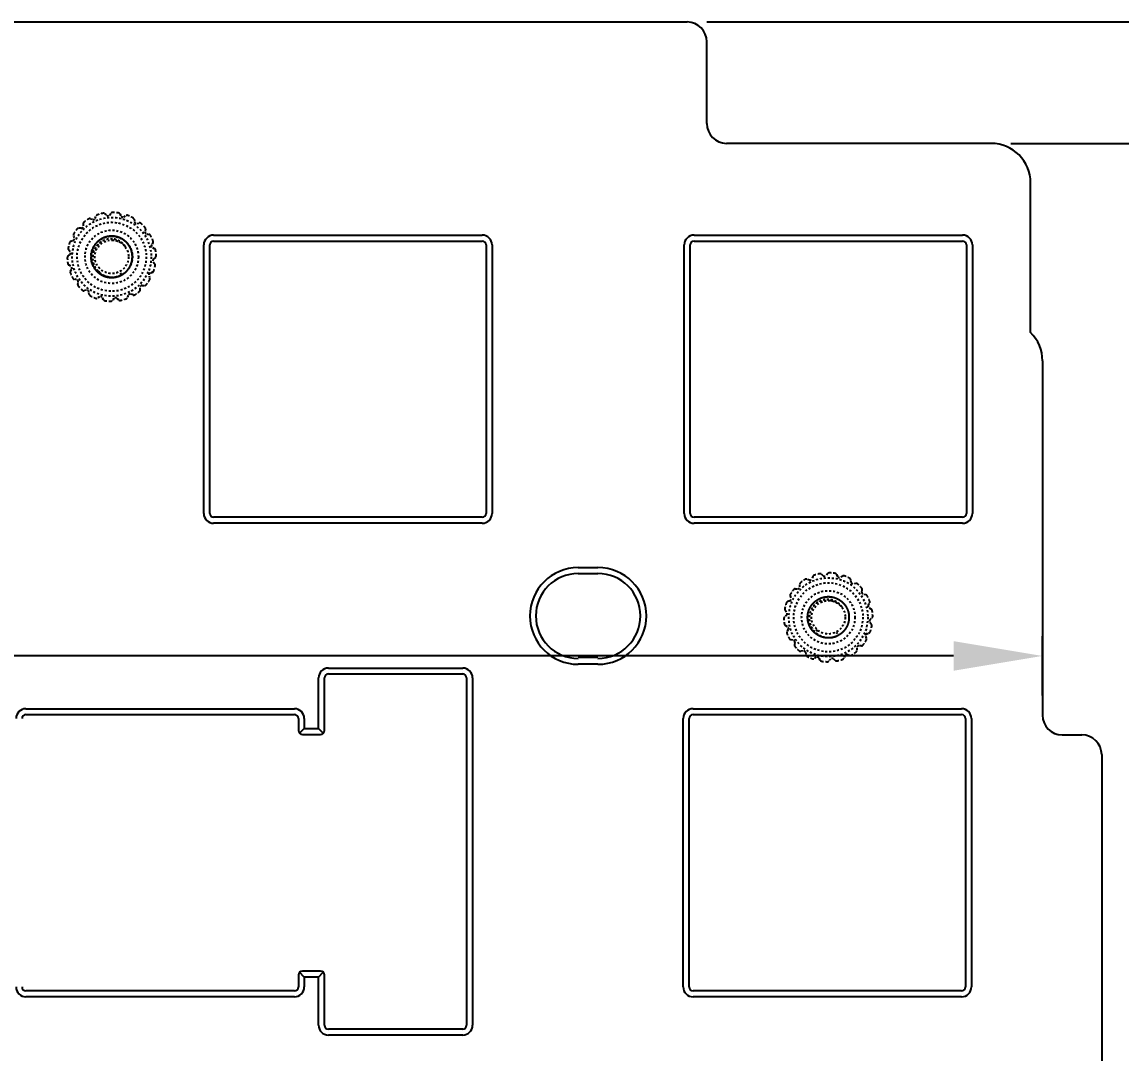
# Model space of a CAD drawing. Header units: inches. Extents: x 1416 to 2607, y 166 to 435.
# Drawn here: x 1815.5 to 1871.3, y 338.8 to 391.1 of the extents above; entities that cross this region are included whole.
import ezdxf

# ---------------------------------------------------------------- set-up
doc = ezdxf.new("R2010")
doc.units = ezdxf.units.IN
doc.header["$LTSCALE"] = 0.909449
doc.header["$MEASUREMENT"] = 0
doc.header["$PDMODE"] = 3
doc.header["$PDSIZE"] = 0.3125
doc.linetypes.add('HIDDEN', pattern=[0.2, 0.1, -0.1])
doc.linetypes.add('PHANTOM', pattern=[0.8, 0.45, -0.05, 0.1, -0.05, 0.1, -0.05])
doc.layers.get('0').update_dxf_attribs({"linetype": 'CONTINUOUS'})
doc.layers.get('Defpoints').update_dxf_attribs({"linetype": 'CONTINUOUS'})
doc.layers.add('DEFAULT_2', color=8, linetype='HIDDEN')
doc.layers.add('DEFAULT_3', color=7, linetype='PHANTOM')
doc.styles.get("Standard").update_dxf_attribs({"font": 'txt', "width": 0.8})
doc.dimstyles.get("Standard").update_dxf_attribs({"dimtxt": 6, "dimasz": 4.5, "dimexe": 1, "dimexo": 1, "dimgap": 0.09, "dimtad": 0, "dimzin": 1, "dimdsep": 46, "dimtxsty": 'STANDARD', "dimcen": 0.09, "dimclrd": 5, "dimclre": 5, "dimclrt": 1, "dimadec": 0, "dimazin": 0, "dimtp": 0.01, "dimtm": 0.01, "dimtfac": 1, "dimtofl": 0, "dimtmove": 0, "dimatfit": 3, "dimfxl": 1, "dimtolj": 1, "dimtzin": 4, "dimarcsym": 0})

# ---------------------------------------------------------------- blocks, each defined once
blk = doc.blocks.new('*D15')
at = {"layer": 'DEFAULT_3', "color": 3, "linetype": 'ByBlock', "lineweight": -2}
for p, q in [((1865.623, 384.924), (1882.22, 384.924)), ((1881.22, 380.424), (1881.22, 331.769)), ((1881.22, 261.333), (1881.22, 309.989)), ((1865.623, 256.833), (1882.22, 256.833))]:
    blk.add_line(p, q, dxfattribs=at)
at = {"layer": 'DEFAULT_3', "color": 3, "linetype": 'ByBlock'}
for points in [[(1880.47, 380.424), (1881.97, 380.424), (1881.22, 384.924)], [(1880.47, 261.333), (1881.97, 261.333), (1881.22, 256.833)]]:
    blk.add_solid(points, dxfattribs=at)
at = {"layer": 'Defpoints', "color": 0, "linetype": 'ByBlock'}
for p in [(1864.623, 384.924), (1881.22, 384.924), (1864.623, 256.833)]:
    blk.add_point(p, dxfattribs=at)
at = {"layer": 'DEFAULT_3', "color": 3, "linetype": 'ByBlock', "insert": (1881.22, 320.879), "char_height": 6, "attachment_point": 5, "rotation": 90}
blk.add_mtext('\\A1;128.09', dxfattribs=at)
blk = doc.blocks.new('*D16')
at = {"layer": 'DEFAULT_3', "color": 3, "linetype": 'ByBlock', "lineweight": -2}
for p, q in [((1850.223, 391.075), (1905.811, 391.075)), ((1904.811, 386.575), (1904.811, 332.567)), ((1904.811, 257.579), (1904.811, 311.587)), ((1850.223, 253.079), (1905.811, 253.079))]:
    blk.add_line(p, q, dxfattribs=at)
at = {"layer": 'DEFAULT_3', "color": 3, "linetype": 'ByBlock'}
for points in [[(1904.061, 386.575), (1905.561, 386.575), (1904.811, 391.075)], [(1904.061, 257.579), (1905.561, 257.579), (1904.811, 253.079)]]:
    blk.add_solid(points, dxfattribs=at)
at = {"layer": 'Defpoints', "color": 0, "linetype": 'ByBlock'}
for p in [(1849.223, 391.075), (1904.811, 391.075), (1849.223, 253.079)]:
    blk.add_point(p, dxfattribs=at)
at = {"layer": 'DEFAULT_3', "color": 3, "linetype": 'ByBlock', "insert": (1904.811, 322.077), "char_height": 6, "attachment_point": 5, "rotation": 90}
blk.add_mtext('\\A1;138.00', dxfattribs=at)
blk = doc.blocks.new('*D17')
at = {"layer": 'DEFAULT_3', "color": 3, "linetype": 'ByBlock', "lineweight": -2}
for p, q in [((1473.093, 356.945), (1473.093, 359.947)), ((1867.223, 356.945), (1867.223, 359.947)), ((1473.093, 358.947), (1468.593, 358.947)), ((1862.723, 358.947), (1477.593, 358.947))]:
    blk.add_line(p, q, dxfattribs=at)
at = {"layer": 'DEFAULT_3', "color": 3, "linetype": 'ByBlock'}
for points in [[(1477.593, 359.697), (1477.593, 358.197), (1473.093, 358.947)], [(1862.723, 359.697), (1862.723, 358.197), (1867.223, 358.947)]]:
    blk.add_solid(points, dxfattribs=at)
at = {"layer": 'Defpoints', "color": 0, "linetype": 'ByBlock'}
for p in [(1867.223, 358.947), (1473.093, 355.945), (1867.223, 355.945)]:
    blk.add_point(p, dxfattribs=at)
at = {"layer": 'DEFAULT_3', "color": 3, "linetype": 'ByBlock', "insert": (1450.503, 358.947), "char_height": 6, "attachment_point": 5}
blk.add_mtext('\\A1;394.13%%P0.1', dxfattribs=at)

msp = doc.modelspace()

# ---------------------------------------------------------------- linework, layer by layer
at = {"color": 7, "linetype": 'Continuous'}
for p, q in [((1787.223, 391.075), (1849.223, 391.075)), ((1850.223, 385.924), (1850.223, 390.075)), ((1864.623, 384.924), (1851.223, 384.924)), ((1866.623, 375.333), (1866.623, 382.924)), ((1825.241, 380.274), (1838.841, 380.274)), ((1849.573, 380.274), (1863.173, 380.274)), ((1824.741, 366.173), (1824.741, 379.774)), ((1825.041, 366.173), (1825.041, 379.774)), ((1825.241, 379.974), (1838.841, 379.974)), ((1839.041, 379.774), (1839.041, 366.173)), ((1839.341, 379.774), (1839.341, 366.173)), ((1849.073, 366.173), (1849.073, 379.774)), ((1849.373, 366.173), (1849.373, 379.774)), ((1849.573, 379.974), (1863.173, 379.974)), ((1863.373, 379.774), (1863.373, 366.173)), ((1863.673, 379.774), (1863.673, 366.173)), ((1867.223, 373.905), (1867.223, 355.945)), ((1838.841, 365.974), (1825.241, 365.974)), ((1838.841, 365.674), (1825.241, 365.674)), ((1863.173, 365.974), (1849.573, 365.974)), ((1863.173, 365.674), (1849.573, 365.674)), ((1843.708, 363.424), (1844.708, 363.424)), ((1843.708, 363.424), (1844.708, 363.424)), ((1843.708, 363.124), (1844.708, 363.124)), ((1844.708, 358.874), (1843.708, 358.874)), ((1831.055, 358.332), (1837.855, 358.332)), ((1844.708, 358.524), (1843.708, 358.524)), ((1830.555, 355.274), (1830.555, 357.832)), ((1830.855, 355.174), (1830.855, 357.832)), ((1831.055, 358.032), (1837.855, 358.032)), ((1838.055, 357.832), (1838.055, 340.232)), ((1838.355, 357.832), (1838.355, 340.232)), ((1815.733, 356.274), (1829.333, 356.274)), ((1849.523, 356.274), (1863.123, 356.274)), ((1815.733, 355.974), (1829.333, 355.974)), ((1829.533, 355.774), (1829.533, 355.174)), ((1829.833, 355.774), (1829.833, 355.274)), ((1849.023, 342.173), (1849.023, 355.774)), ((1849.323, 342.173), (1849.323, 355.774)), ((1849.523, 355.974), (1863.123, 355.974)), ((1863.323, 355.774), (1863.323, 342.173)), ((1863.623, 355.774), (1863.623, 342.173)), ((1829.833, 355.274), (1829.591, 355.032)), ((1829.733, 354.974), (1830.655, 354.974)), ((1829.833, 355.274), (1830.555, 355.274)), ((1830.555, 355.274), (1830.796, 355.032)), ((1868.223, 354.945), (1869.223, 354.945)), ((1870.223, 353.945), (1870.223, 291.945)), ((1829.533, 342.774), (1829.533, 342.173)), ((1829.833, 342.674), (1829.591, 342.915)), ((1830.655, 342.974), (1829.733, 342.974)), ((1830.555, 342.674), (1829.833, 342.674)), ((1829.833, 342.674), (1829.833, 342.173)), ((1830.555, 342.674), (1830.796, 342.915)), ((1830.555, 340.232), (1830.555, 342.674)), ((1830.855, 340.232), (1830.855, 342.774)), ((1829.333, 341.974), (1815.733, 341.974)), ((1829.333, 341.674), (1815.733, 341.674)), ((1863.123, 341.974), (1849.523, 341.974)), ((1863.123, 341.674), (1849.523, 341.674)), ((1837.855, 340.032), (1831.055, 340.032)), ((1837.855, 339.732), (1831.055, 339.732))]:
    msp.add_line(p, q, dxfattribs=at)
for centre, radius, start, end in [((1849.223, 390.075), 1, 0, 90), ((1851.223, 385.924), 1, 180, 270), ((1864.623, 382.924), 2, 0, 90), ((1825.241, 379.774), 0.5, 90.0001, 179.9999), ((1838.841, 379.774), 0.5, 0.0001, 89.9999), ((1849.573, 379.774), 0.5, 90.0001, 179.9999), ((1863.173, 379.774), 0.5, 0.0001, 89.9999), ((1825.241, 379.774), 0.2, 90.0001, 179.9997), ((1838.841, 379.774), 0.2, 0, 89.9997), ((1849.573, 379.774), 0.2, 90.0001, 179.9997), ((1863.173, 379.774), 0.2, 0, 89.9997), ((1865.223, 373.905), 2, 0, 45.6621), ((1825.241, 366.173), 0.5, 180.0001, 269.9999), ((1825.241, 366.173), 0.2, 180.0001, 269.9997), ((1838.841, 366.173), 0.5, 270.0001, 359.9999), ((1838.841, 366.173), 0.2, 270.0001, 0), ((1849.573, 366.173), 0.5, 180.0001, 269.9999), ((1849.573, 366.173), 0.2, 180.0001, 269.9997), ((1863.173, 366.173), 0.5, 270.0001, 359.9999), ((1863.173, 366.173), 0.2, 270.0001, 0), ((1843.708, 360.974), 2.45, 90, 270), ((1844.708, 360.974), 2.45, 270, 90), ((1843.708, 360.974), 2.15, 90, 270), ((1844.708, 360.974), 2.15, 270, 90), ((1831.055, 357.832), 0.5, 90.0001, 179.9996), ((1837.855, 357.832), 0.5, 0.0001, 89.9996), ((1831.055, 357.832), 0.2, 90.0003, 180), ((1837.855, 357.832), 0.2, 0.0003, 90), ((1815.733, 355.774), 0.5, 90.0001, 179.999), ((1829.333, 355.774), 0.5, 0, 89.999), ((1849.523, 355.774), 0.5, 90.0001, 179.9999), ((1863.123, 355.774), 0.5, 0.0001, 89.9999), ((1815.733, 355.774), 0.2, 90.0001, 179.9997), ((1829.333, 355.774), 0.2, 0, 89.9997), ((1849.523, 355.774), 0.2, 90.0001, 179.9997), ((1863.123, 355.774), 0.2, 0, 89.9997), ((1868.223, 355.945), 1, 180, 270), ((1829.733, 355.174), 0.2, 180, 270), ((1830.655, 355.174), 0.2, 270, 0), ((1869.223, 353.945), 1, 0, 90), ((1829.733, 342.774), 0.2, 90, 180), ((1830.655, 342.774), 0.2, 0, 90), ((1815.733, 342.173), 0.5, 180, 269.999), ((1815.733, 342.173), 0.2, 180.0001, 269.9997), ((1829.333, 342.173), 0.2, 270.0001, 0), ((1829.333, 342.173), 0.5, 270.0001, 359.999), ((1849.523, 342.173), 0.5, 180.0001, 269.9999), ((1849.523, 342.173), 0.2, 180.0001, 269.9997), ((1863.123, 342.173), 0.5, 270.0001, 359.9999), ((1863.123, 342.173), 0.2, 270.0001, 0), ((1831.055, 340.232), 0.5, 180.0001, 269.9996), ((1831.055, 340.232), 0.2, 180.0003, 270), ((1837.855, 340.232), 0.5, 270.0001, 359.9996), ((1837.855, 340.232), 0.2, 270.0003, 0)]:
    msp.add_arc(centre, radius, start, end, dxfattribs=at)
at = {"layer": 'DEFAULT_2', "color": 8, "linetype": 'HIDDEN'}
for p, q in [((1819.244, 381.123), (1819.29, 381.244)), ((1819.721, 381.36), (1819.822, 381.278)), ((1819.961, 381.29), (1820.046, 381.388)), ((1820.49, 381.349), (1820.557, 381.238)), ((1820.692, 381.201), (1820.805, 381.265)), ((1818.529, 380.622), (1818.399, 380.62)), ((1818.629, 380.851), (1818.627, 380.721)), ((1818.995, 381.107), (1819.117, 381.064)), ((1821.209, 381.076), (1821.234, 380.949)), ((1821.348, 380.869), (1821.476, 380.89)), ((1821.792, 380.574), (1821.771, 380.446)), ((1818.005, 379.959), (1818.127, 380.005)), ((1818.186, 380.132), (1818.143, 380.255)), ((1820.076, 380.023), (1820.076, 380.221)), ((1821.851, 380.331), (1821.979, 380.307)), ((1817.972, 379.428), (1817.89, 379.528)), ((1822.167, 379.902), (1822.104, 379.789)), ((1822.14, 379.654), (1822.252, 379.588)), ((1817.861, 379.204), (1817.96, 379.289)), ((1822.18, 378.919), (1822.262, 378.819)), ((1822.291, 379.143), (1822.192, 379.058)), ((1818.012, 378.693), (1817.9, 378.759)), ((1817.984, 378.445), (1818.048, 378.558)), ((1819.39, 378.382), (1819.519, 378.531)), ((1820.578, 378.254), (1820.483, 378.427)), ((1822.147, 378.388), (1822.025, 378.342)), ((1818.301, 378.016), (1818.173, 378.04)), ((1818.36, 377.773), (1818.381, 377.901)), ((1821.966, 378.215), (1822.009, 378.092)), ((1818.804, 377.478), (1818.676, 377.457)), ((1818.942, 377.271), (1818.918, 377.398)), ((1820.908, 377.224), (1820.862, 377.103)), ((1821.157, 377.24), (1821.034, 377.283)), ((1821.523, 377.496), (1821.524, 377.626)), ((1821.623, 377.725), (1821.753, 377.727)), ((1819.46, 377.146), (1819.347, 377.082)), ((1819.661, 376.998), (1819.595, 377.109)), ((1820.191, 377.057), (1820.106, 376.959)), ((1820.431, 376.987), (1820.33, 377.069)), ((1855.417, 362.795), (1855.287, 362.841)), ((1855.589, 362.976), (1855.543, 362.854)), ((1856.121, 363.009), (1856.015, 363.096)), ((1856.345, 363.12), (1856.26, 363.021)), ((1856.856, 362.969), (1856.786, 363.087)), ((1857.104, 362.996), (1856.991, 362.933)), ((1857.533, 362.68), (1857.508, 362.815)), ((1854.698, 362.352), (1854.828, 362.353)), ((1854.927, 362.452), (1854.929, 362.582)), ((1857.776, 362.621), (1857.648, 362.6)), ((1858.07, 362.177), (1858.093, 362.313)), ((1854.426, 361.737), (1854.297, 361.688)), ((1854.442, 361.986), (1854.485, 361.863)), ((1856.375, 361.755), (1856.375, 361.952)), ((1858.278, 362.039), (1858.151, 362.063)), ((1858.403, 361.521), (1858.471, 361.641)), ((1854.189, 361.26), (1854.271, 361.159)), ((1858.551, 361.319), (1858.439, 361.386)), ((1854.259, 361.02), (1854.155, 360.93)), ((1858.479, 360.651), (1858.562, 360.55)), ((1858.492, 360.79), (1858.596, 360.88)), ((1854.311, 360.424), (1854.2, 360.49)), ((1854.347, 360.289), (1854.28, 360.169)), ((1855.819, 360.263), (1855.689, 360.113)), ((1856.783, 360.159), (1856.877, 359.986)), ((1858.266, 359.946), (1858.309, 359.824)), ((1858.325, 360.073), (1858.453, 360.122)), ((1854.6, 359.747), (1854.473, 359.771)), ((1854.68, 359.633), (1854.658, 359.497)), ((1858.052, 359.458), (1857.923, 359.457)), ((1855.103, 359.21), (1854.975, 359.189)), ((1855.218, 359.13), (1855.243, 358.995)), ((1855.76, 358.877), (1855.646, 358.813)), ((1855.895, 358.841), (1855.965, 358.723)), ((1857.207, 358.956), (1857.161, 358.834)), ((1857.334, 359.015), (1857.464, 358.969)), ((1857.824, 359.358), (1857.822, 359.228)), ((1856.49, 358.789), (1856.406, 358.69)), ((1856.63, 358.801), (1856.736, 358.714))]:
    msp.add_line(p, q, dxfattribs=at)
for centre, radius in [((1820.076, 379.174), 2), ((1820.076, 379.174), 1.75), ((1820.076, 379.174), 1.35), ((1820.076, 379.174), 0.85), ((1856.375, 360.905), 2), ((1856.375, 360.905), 1.75), ((1856.375, 360.905), 1.35), ((1856.375, 360.905), 0.85)]:
    msp.add_circle(centre, radius, dxfattribs=at)
for centre, radius, start, end in [((1819.15, 381.158), 0.1, 250.6893, 339.3107), ((1819.383, 381.209), 0.1, 108.7877, 159.3107), ((1820.076, 379.174), 2.25, 101.2123, 108.7877), ((1819.658, 381.282), 0.1, 50.6893, 101.2123), ((1819.885, 381.355), 0.1, 230.6893, 319.3107), ((1820.121, 381.323), 0.1, 88.7877, 139.3107), ((1820.076, 379.174), 2.25, 81.2123, 88.7877), ((1820.404, 381.298), 0.1, 30.6893, 81.2123), ((1820.643, 381.289), 0.1, 210.6893, 299.3107), ((1820.854, 381.178), 0.1, 68.7877, 119.3107), ((1820.076, 379.174), 2.25, 61.2123, 68.7877), ((1821.111, 381.058), 0.1, 10.6893, 61.2123), ((1820.076, 379.174), 2.25, 141.2123, 148.7877), ((1818.4, 380.52), 0.1, 90.6893, 141.2123), ((1818.527, 380.722), 0.1, 270.6893, 359.3107), ((1818.729, 380.849), 0.1, 128.7877, 179.3107), ((1820.076, 379.174), 2.25, 121.2123, 128.7877), ((1818.962, 381.012), 0.1, 70.6893, 121.2123), ((1821.332, 380.967), 0.1, 190.6893, 279.3107), ((1821.492, 380.791), 0.1, 48.7877, 99.3107), ((1820.076, 379.174), 2.25, 41.2123, 48.7877), ((1821.693, 380.59), 0.1, 350.6893, 41.2123), ((1818.091, 380.099), 0.1, 290.6893, 19.3107), ((1818.237, 380.288), 0.1, 148.7877, 199.3107), ((1821.87, 380.429), 0.1, 170.6893, 259.3107), ((1821.96, 380.209), 0.1, 28.7877, 79.3107), ((1820.076, 379.174), 2.25, 21.2123, 28.7877), ((1817.967, 379.592), 0.1, 168.7877, 219.3107), ((1820.076, 379.174), 2.25, 161.2123, 168.7877), ((1818.04, 379.866), 0.1, 110.6893, 161.2123), ((1820.288, 379.026), 0.825, 53.6102, 58.4673), ((1822.191, 379.74), 0.1, 150.6893, 239.3107), ((1822.08, 379.951), 0.1, 330.6893, 21.2123), ((1822.201, 379.502), 0.1, 8.7877, 59.3107), ((1820.076, 379.174), 2.25, 1.2123, 8.7877), ((1817.926, 379.128), 0.1, 130.6893, 181.2123), ((1820.076, 379.174), 2.25, 181.2123, 188.7877), ((1817.894, 379.364), 0.1, 310.6893, 39.3107), ((1822.257, 378.983), 0.1, 130.6893, 219.3107), ((1822.225, 379.219), 0.1, 310.6893, 1.2123), ((1817.951, 378.845), 0.1, 188.7877, 239.3107), ((1818.072, 378.396), 0.1, 150.6893, 201.2123), ((1820.076, 379.174), 2.25, 201.2123, 208.7877), ((1817.961, 378.607), 0.1, 330.6893, 59.3107), ((1822.06, 378.248), 0.1, 110.6893, 199.3107), ((1822.111, 378.481), 0.1, 290.6893, 341.2123), ((1820.076, 379.174), 2.25, 341.2123, 348.7877), ((1822.185, 378.755), 0.1, 348.7877, 39.3107), ((1818.192, 378.138), 0.1, 208.7877, 259.3107), ((1818.282, 377.918), 0.1, 350.6893, 79.3107), ((1818.458, 377.757), 0.1, 170.6893, 221.2123), ((1820.076, 379.174), 2.25, 321.2123, 328.7877), ((1821.915, 378.059), 0.1, 328.7877, 19.3107), ((1820.076, 379.174), 2.25, 221.2123, 228.7877), ((1818.659, 377.556), 0.1, 228.7877, 279.3107), ((1818.82, 377.38), 0.1, 10.6893, 99.3107), ((1819.04, 377.289), 0.1, 190.6893, 241.2123), ((1821.001, 377.189), 0.1, 70.6893, 159.3107), ((1821.19, 377.335), 0.1, 250.6893, 301.2123), ((1820.076, 379.174), 2.25, 301.2123, 308.7877), ((1821.423, 377.498), 0.1, 308.7877, 359.3107), ((1821.624, 377.625), 0.1, 90.6893, 179.3107), ((1821.752, 377.827), 0.1, 270.6893, 321.2123), ((1820.076, 379.174), 2.25, 241.2123, 248.7877), ((1819.298, 377.169), 0.1, 248.7877, 299.3107), ((1819.509, 377.058), 0.1, 30.6893, 119.3107), ((1819.747, 377.049), 0.1, 210.6893, 261.2123), ((1820.076, 379.174), 2.25, 261.2123, 268.7877), ((1820.03, 377.024), 0.1, 268.7877, 319.3107), ((1820.267, 376.992), 0.1, 50.6893, 139.3107), ((1820.494, 377.065), 0.1, 230.6893, 281.2123), ((1820.076, 379.174), 2.25, 281.2123, 288.7877), ((1820.768, 377.138), 0.1, 288.7877, 339.3107), ((1856.375, 360.905), 2.25, 121.2123, 128.7877), ((1855.261, 362.744), 0.1, 70.6893, 121.2123), ((1855.45, 362.89), 0.1, 250.6893, 339.3107), ((1855.683, 362.94), 0.1, 108.7877, 159.3107), ((1856.375, 360.905), 2.25, 101.2123, 108.7877), ((1855.957, 363.014), 0.1, 50.6893, 101.2123), ((1856.185, 363.086), 0.1, 230.6893, 319.3107), ((1856.421, 363.054), 0.1, 88.7877, 139.3107), ((1856.375, 360.905), 2.25, 81.2123, 88.7877), ((1856.704, 363.03), 0.1, 30.6893, 81.2123), ((1856.942, 363.02), 0.1, 210.6893, 299.3107), ((1857.153, 362.909), 0.1, 68.7877, 119.3107), ((1856.375, 360.905), 2.25, 61.2123, 68.7877), ((1857.411, 362.789), 0.1, 10.6893, 61.2123), ((1856.375, 360.905), 2.25, 141.2123, 148.7877), ((1854.699, 362.252), 0.1, 90.6893, 141.2123), ((1854.827, 362.453), 0.1, 270.6893, 359.3107), ((1855.029, 362.581), 0.1, 128.7877, 179.3107), ((1857.631, 362.699), 0.1, 190.6893, 279.3107), ((1857.792, 362.522), 0.1, 48.7877, 99.3107), ((1856.375, 360.905), 2.25, 41.2123, 48.7877), ((1857.993, 362.321), 0.1, 350.6893, 41.2123), ((1858.169, 362.161), 0.1, 170.6893, 259.3107), ((1856.375, 360.905), 2.25, 161.2123, 168.7877), ((1854.34, 361.597), 0.1, 110.6893, 161.2123), ((1854.391, 361.83), 0.1, 290.6893, 19.3107), ((1854.537, 362.019), 0.1, 148.7877, 199.3107), ((1858.26, 361.94), 0.1, 28.7877, 79.3107), ((1856.375, 360.905), 2.25, 21.2123, 28.7877), ((1858.38, 361.683), 0.1, 330.6893, 21.2123), ((1854.266, 361.323), 0.1, 168.7877, 219.3107), ((1854.194, 361.096), 0.1, 310.6893, 39.3107), ((1856.587, 360.757), 0.825, 53.5946, 58.4558), ((1858.49, 361.472), 0.1, 150.6893, 239.3107), ((1858.5, 361.233), 0.1, 8.7877, 59.3107), ((1856.375, 360.905), 2.25, 1.2123, 8.7877), ((1854.226, 360.859), 0.1, 130.6893, 181.2123), ((1856.375, 360.905), 2.25, 181.2123, 188.7877), ((1854.251, 360.576), 0.1, 188.7877, 239.3107), ((1858.557, 360.714), 0.1, 130.6893, 219.3107), ((1858.484, 360.487), 0.1, 348.7877, 39.3107), ((1858.525, 360.95), 0.1, 310.6893, 1.2123), ((1854.371, 360.127), 0.1, 150.6893, 201.2123), ((1856.375, 360.905), 2.25, 201.2123, 208.7877), ((1854.26, 360.338), 0.1, 330.6893, 59.3107), ((1858.36, 359.98), 0.1, 110.6893, 199.3107), ((1858.411, 360.213), 0.1, 290.6893, 341.2123), ((1856.375, 360.905), 2.25, 341.2123, 348.7877), ((1854.491, 359.87), 0.1, 208.7877, 259.3107), ((1854.582, 359.649), 0.1, 350.6893, 79.3107), ((1854.758, 359.488), 0.1, 170.6893, 221.2123), ((1856.375, 360.905), 2.25, 221.2123, 228.7877), ((1857.924, 359.357), 0.1, 90.6893, 179.3107), ((1858.051, 359.558), 0.1, 270.6893, 321.2123), ((1856.375, 360.905), 2.25, 321.2123, 328.7877), ((1858.214, 359.791), 0.1, 328.7877, 19.3107), ((1854.959, 359.288), 0.1, 228.7877, 279.3107), ((1855.119, 359.111), 0.1, 10.6893, 99.3107), ((1855.34, 359.021), 0.1, 190.6893, 241.2123), ((1856.375, 360.905), 2.25, 241.2123, 248.7877), ((1855.809, 358.79), 0.1, 30.6893, 119.3107), ((1857.068, 358.869), 0.1, 288.7877, 339.3107), ((1857.301, 358.92), 0.1, 70.6893, 159.3107), ((1857.49, 359.066), 0.1, 250.6893, 301.2123), ((1856.375, 360.905), 2.25, 301.2123, 308.7877), ((1857.722, 359.229), 0.1, 308.7877, 359.3107), ((1855.597, 358.901), 0.1, 248.7877, 299.3107), ((1856.047, 358.78), 0.1, 210.6893, 261.2123), ((1856.375, 360.905), 2.25, 261.2123, 268.7877), ((1856.33, 358.755), 0.1, 268.7877, 319.3107), ((1856.566, 358.724), 0.1, 50.6893, 139.3107), ((1856.793, 358.796), 0.1, 230.6893, 281.2123), ((1856.375, 360.905), 2.25, 281.2123, 288.7877)]:
    msp.add_arc(centre, radius, start, end, dxfattribs=at)
for points, knots in [([(1820.076, 380.221), (1820.077, 380.221), (1820.078, 380.221), (1820.08, 380.221), (1820.083, 380.221), (1820.086, 380.221), (1820.089, 380.221), (1820.095, 380.221), (1820.103, 380.221), (1820.112, 380.22), (1820.121, 380.22), (1820.133, 380.219), (1820.148, 380.219), (1820.166, 380.217), (1820.19, 380.215), (1820.22, 380.211), (1820.255, 380.206), (1820.303, 380.197), (1820.361, 380.182), (1820.43, 380.16), (1820.497, 380.133), (1820.562, 380.102), (1820.646, 380.055), (1820.744, 379.985), (1820.849, 379.885), (1820.939, 379.772), (1821.038, 379.607), (1821.117, 379.377), (1821.133, 379.086), (1821.07, 378.802), (1820.93, 378.546), (1820.728, 378.336), (1820.475, 378.191), (1820.193, 378.119), (1819.902, 378.127), (1819.669, 378.2), (1819.501, 378.293), (1819.348, 378.41), (1819.22, 378.557), (1819.126, 378.725), (1819.073, 378.859), (1819.04, 379), (1819.025, 379.144), (1819.031, 379.289), (1819.057, 379.431), (1819.102, 379.568), (1819.166, 379.698), (1819.246, 379.819), (1819.343, 379.926), (1819.453, 380.02), (1819.575, 380.097), (1819.707, 380.158), (1819.891, 380.212), (1820.086, 380.228), (1820.277, 380.205), (1820.463, 380.155), (1820.637, 380.067), (1820.787, 379.947), (1820.92, 379.807), (1821.047, 379.6), (1821.127, 379.32), (1821.126, 379.029), (1821.048, 378.748), (1820.895, 378.5), (1820.681, 378.302), (1820.421, 378.171), (1820.135, 378.114), (1819.845, 378.139), (1819.571, 378.24), (1819.337, 378.413), (1819.187, 378.604), (1819.102, 378.777), (1819.043, 378.96), (1819.021, 379.154), (1819.039, 379.346), (1819.084, 379.533), (1819.167, 379.709), (1819.283, 379.863), (1819.385, 379.965), (1819.5, 380.053), (1819.627, 380.123), (1819.761, 380.176), (1819.902, 380.21), (1820.046, 380.224), (1820.19, 380.218), (1820.333, 380.193), (1820.47, 380.147), (1820.6, 380.084), (1820.72, 380.003), (1820.829, 379.907), (1820.953, 379.76), (1821.046, 379.589), (1821.101, 379.404), (1821.13, 379.214), (1821.117, 378.971), (1821.023, 378.695), (1820.857, 378.456), (1820.633, 378.27), (1820.366, 378.153), (1820.077, 378.112), (1819.788, 378.153), (1819.521, 378.269), (1819.297, 378.454), (1819.13, 378.693), (1819.035, 378.969), (1819.018, 379.26), (1819.061, 379.45), (1819.094, 379.54)], [0, 0, 0, 0, 0.00012, 0.000241, 0.000363, 0.000486, 0.00073, 0.000975, 0.001464, 0.001954, 0.002443, 0.002933, 0.003911, 0.00489, 0.005869, 0.007826, 0.009783, 0.011741, 0.015655, 0.019569, 0.023483, 0.027398, 0.031312, 0.039136, 0.046959, 0.054783, 0.062607, 0.078218, 0.093829, 0.10944, 0.12505, 0.140662, 0.156272, 0.171883, 0.187493, 0.203105, 0.210928, 0.218752, 0.234364, 0.242188, 0.250012, 0.257836, 0.26566, 0.273483, 0.281307, 0.289131, 0.296955, 0.304779, 0.312603, 0.320427, 0.328251, 0.336075, 0.343898, 0.35951, 0.367334, 0.375158, 0.39077, 0.398593, 0.406417, 0.422029, 0.437639, 0.45325, 0.46886, 0.484472, 0.500082, 0.515693, 0.531304, 0.546914, 0.562526, 0.578136, 0.593747, 0.601571, 0.609395, 0.625007, 0.63283, 0.640654, 0.656266, 0.66409, 0.671914, 0.679738, 0.687562, 0.695385, 0.703209, 0.711033, 0.718857, 0.726681, 0.734505, 0.742329, 0.750153, 0.757977, 0.7658, 0.781412, 0.789236, 0.79706, 0.812671, 0.828281, 0.843893, 0.859503, 0.875114, 0.890725, 0.906336, 0.921947, 0.937557, 0.953168, 0.968779, 0.98439, 1, 1, 1, 1]), ([(1819.39, 378.382), (1819.462, 378.319), (1819.625, 378.213), (1819.904, 378.127), (1820.195, 378.119), (1820.477, 378.192), (1820.73, 378.338), (1820.932, 378.547), (1821.071, 378.804), (1821.133, 379.088), (1821.117, 379.379), (1821.021, 379.654), (1820.855, 379.894), (1820.629, 380.078), (1820.407, 380.176), (1820.218, 380.215), (1820.026, 380.227), (1819.833, 380.2), (1819.652, 380.135), (1819.524, 380.067), (1819.406, 379.983), (1819.301, 379.884), (1819.211, 379.771), (1819.137, 379.646), (1819.081, 379.513), (1819.044, 379.373), (1819.026, 379.229), (1819.029, 379.085), (1819.051, 378.942), (1819.093, 378.803), (1819.153, 378.671), (1819.256, 378.509), (1819.392, 378.37), (1819.552, 378.262), (1819.725, 378.178), (1819.915, 378.131), (1820.107, 378.123), (1820.299, 378.142), (1820.53, 378.215), (1820.774, 378.375), (1820.965, 378.595), (1821.089, 378.859), (1821.136, 379.146), (1821.104, 379.436), (1820.993, 379.705), (1820.814, 379.936), (1820.579, 380.107), (1820.306, 380.209), (1820.016, 380.232), (1819.777, 380.186), (1819.6, 380.11), (1819.435, 380.011), (1819.291, 379.879), (1819.18, 379.722), (1819.091, 379.551), (1819.038, 379.364), (1819.025, 379.172), (1819.035, 379.027), (1819.065, 378.886), (1819.114, 378.75), (1819.181, 378.622), (1819.266, 378.504), (1819.366, 378.399), (1819.479, 378.309), (1819.603, 378.235), (1819.736, 378.179), (1819.876, 378.142), (1820.02, 378.124), (1820.164, 378.126), (1820.355, 378.156), (1820.537, 378.225), (1820.7, 378.328), (1820.846, 378.452), (1820.995, 378.645), (1821.105, 378.915), (1821.136, 379.204), (1821.088, 379.492), (1820.963, 379.755), (1820.772, 379.975), (1820.527, 380.133), (1820.249, 380.221), (1819.958, 380.227), (1819.675, 380.156), (1819.423, 380.009), (1819.22, 379.801), (1819.128, 379.629), (1819.094, 379.54)], [0, 0, 0, 0, 0.015607, 0.031223, 0.046835, 0.06245, 0.078063, 0.093677, 0.10929, 0.124903, 0.140518, 0.156129, 0.171746, 0.187356, 0.202973, 0.210795, 0.21862, 0.234238, 0.24206, 0.249884, 0.257712, 0.265539, 0.273362, 0.281185, 0.289013, 0.29684, 0.304663, 0.312486, 0.320313, 0.328141, 0.335965, 0.343787, 0.359406, 0.36723, 0.375052, 0.39067, 0.398495, 0.406317, 0.421934, 0.437545, 0.45316, 0.468772, 0.484387, 0.5, 0.515613, 0.531228, 0.54684, 0.562455, 0.578066, 0.593683, 0.601505, 0.60933, 0.624948, 0.63277, 0.640594, 0.656213, 0.664035, 0.671859, 0.679687, 0.687514, 0.695337, 0.70316, 0.710987, 0.718815, 0.726638, 0.734461, 0.742288, 0.750116, 0.75794, 0.765762, 0.78138, 0.789205, 0.797027, 0.812644, 0.828254, 0.843871, 0.859482, 0.875097, 0.89071, 0.906323, 0.921937, 0.93755, 0.953165, 0.968777, 0.984393, 1, 1, 1, 1]), ([(1820.578, 378.254), (1820.662, 378.3), (1820.819, 378.416), (1820.996, 378.647), (1821.106, 378.917), (1821.136, 379.207), (1821.088, 379.494), (1820.961, 379.757), (1820.77, 379.976), (1820.525, 380.134), (1820.247, 380.221), (1819.955, 380.227), (1819.673, 380.155), (1819.421, 380.008), (1819.252, 379.833), (1819.15, 379.67), (1819.071, 379.495), (1819.029, 379.304), (1819.027, 379.112), (1819.045, 378.968), (1819.083, 378.829), (1819.14, 378.696), (1819.214, 378.572), (1819.305, 378.459), (1819.411, 378.36), (1819.529, 378.276), (1819.657, 378.21), (1819.793, 378.161), (1819.935, 378.132), (1820.079, 378.123), (1820.224, 378.133), (1820.412, 378.173), (1820.59, 378.252), (1820.747, 378.365), (1820.886, 378.497), (1820.996, 378.658), (1821.071, 378.836), (1821.12, 379.022), (1821.132, 379.265), (1821.068, 379.549), (1820.928, 379.804), (1820.725, 380.013), (1820.472, 380.157), (1820.189, 380.229), (1819.898, 380.219), (1819.62, 380.132), (1819.377, 379.971), (1819.186, 379.751), (1819.063, 379.487), (1819.023, 379.247), (1819.032, 379.055), (1819.067, 378.865), (1819.141, 378.685), (1819.249, 378.525), (1819.378, 378.383), (1819.535, 378.267), (1819.71, 378.188), (1819.849, 378.147), (1819.992, 378.126), (1820.137, 378.124), (1820.281, 378.143), (1820.42, 378.181), (1820.553, 378.238), (1820.677, 378.312), (1820.79, 378.402), (1820.889, 378.508), (1820.973, 378.626), (1821.039, 378.754), (1821.088, 378.891), (1821.127, 379.079), (1821.126, 379.274), (1821.086, 379.463), (1821.021, 379.644), (1820.892, 379.85), (1820.678, 380.047), (1820.417, 380.177), (1820.131, 380.233), (1819.841, 380.208), (1819.568, 380.105), (1819.334, 379.931), (1819.155, 379.702), (1819.065, 379.476), (1819.031, 379.286), (1819.025, 379.142), (1819.04, 378.998), (1819.068, 378.88), (1819.1, 378.79), (1819.129, 378.724), (1819.162, 378.659), (1819.193, 378.608), (1819.221, 378.568), (1819.242, 378.539), (1819.264, 378.511), (1819.288, 378.483), (1819.308, 378.461), (1819.324, 378.444), (1819.337, 378.431), (1819.348, 378.42), (1819.357, 378.412), (1819.363, 378.406), (1819.37, 378.4), (1819.375, 378.395), (1819.38, 378.391), (1819.383, 378.388), (1819.386, 378.385), (1819.389, 378.383), (1819.39, 378.382)], [0, 0, 0, 0, 0.01561, 0.031222, 0.046832, 0.062444, 0.078054, 0.093666, 0.109277, 0.124887, 0.140499, 0.156109, 0.171721, 0.187331, 0.202943, 0.210767, 0.218591, 0.234203, 0.242026, 0.24985, 0.257675, 0.265499, 0.273322, 0.281146, 0.288971, 0.296795, 0.304619, 0.312442, 0.320267, 0.328091, 0.335915, 0.343738, 0.359351, 0.367174, 0.374998, 0.39061, 0.398434, 0.406258, 0.42187, 0.43748, 0.453092, 0.468702, 0.484313, 0.499924, 0.515535, 0.531147, 0.546757, 0.562369, 0.577979, 0.593591, 0.601414, 0.609239, 0.62485, 0.632674, 0.640498, 0.65611, 0.663934, 0.671758, 0.679582, 0.687406, 0.69523, 0.703054, 0.710878, 0.718702, 0.726526, 0.73435, 0.742174, 0.749998, 0.757822, 0.765646, 0.781258, 0.789082, 0.796906, 0.812518, 0.828128, 0.843739, 0.85935, 0.874961, 0.890572, 0.906183, 0.921794, 0.937405, 0.945229, 0.953053, 0.960876, 0.968699, 0.972613, 0.976526, 0.980439, 0.984353, 0.986309, 0.988266, 0.990223, 0.99218, 0.994137, 0.995115, 0.996094, 0.997072, 0.997561, 0.99805, 0.99854, 0.999029, 0.999273, 0.999518, 0.999763, 1, 1, 1, 1]), ([(1820.777, 379.69), (1820.726, 379.766), (1820.631, 379.868), (1820.479, 379.97), (1820.354, 380.028), (1820.222, 380.066), (1820.085, 380.083), (1819.947, 380.081), (1819.812, 380.056), (1819.681, 380.012), (1819.559, 379.95), (1819.446, 379.87), (1819.347, 379.774), (1819.264, 379.665), (1819.196, 379.546), (1819.146, 379.417), (1819.116, 379.283), (1819.105, 379.146), (1819.113, 379.008), (1819.14, 378.873), (1819.201, 378.701), (1819.323, 378.504), (1819.492, 378.346), (1819.65, 378.253), (1819.777, 378.199), (1819.909, 378.162), (1820.046, 378.144), (1820.16, 378.144), (1820.251, 378.153), (1820.319, 378.165), (1820.375, 378.178), (1820.419, 378.19), (1820.451, 378.201), (1820.478, 378.211), (1820.5, 378.219), (1820.516, 378.226), (1820.531, 378.232), (1820.547, 378.24), (1820.563, 378.246), (1820.572, 378.253), (1820.578, 378.254)], [0, 0, 0, 0, 0.062313, 0.093564, 0.124815, 0.15607, 0.187326, 0.218582, 0.249838, 0.281097, 0.312357, 0.343618, 0.374879, 0.406142, 0.437407, 0.468671, 0.499936, 0.531203, 0.562471, 0.59374, 0.625008, 0.687403, 0.749798, 0.781071, 0.812346, 0.843619, 0.87489, 0.906159, 0.921802, 0.937445, 0.953087, 0.96091, 0.968732, 0.976555, 0.980467, 0.984378, 0.988288, 0.9922, 0.99611, 1, 1, 1, 1]), ([(1820.102, 380.023), (1820.167, 380.023), (1820.297, 380.007), (1820.481, 379.941), (1820.646, 379.835), (1820.737, 379.741), (1820.777, 379.69)], [0, 0, 0, 0, 0.250012, 0.499988, 0.749981, 1, 1, 1, 1]), ([(1856.375, 361.952), (1856.376, 361.953), (1856.378, 361.952), (1856.38, 361.952), (1856.382, 361.952), (1856.385, 361.952), (1856.389, 361.952), (1856.395, 361.952), (1856.402, 361.952), (1856.411, 361.952), (1856.42, 361.951), (1856.432, 361.951), (1856.447, 361.95), (1856.465, 361.949), (1856.489, 361.946), (1856.519, 361.943), (1856.555, 361.937), (1856.602, 361.928), (1856.661, 361.914), (1856.729, 361.892), (1856.796, 361.865), (1856.861, 361.834), (1856.945, 361.786), (1857.043, 361.716), (1857.149, 361.617), (1857.239, 361.504), (1857.337, 361.338), (1857.417, 361.109), (1857.432, 360.818), (1857.369, 360.533), (1857.23, 360.277), (1857.027, 360.068), (1856.775, 359.923), (1856.492, 359.85), (1856.201, 359.859), (1855.969, 359.931), (1855.801, 360.025), (1855.647, 360.141), (1855.519, 360.288), (1855.425, 360.456), (1855.373, 360.591), (1855.339, 360.732), (1855.325, 360.876), (1855.331, 361.02), (1855.357, 361.162), (1855.402, 361.3), (1855.465, 361.43), (1855.546, 361.55), (1855.642, 361.658), (1855.753, 361.751), (1855.875, 361.829), (1856.006, 361.889), (1856.191, 361.944), (1856.385, 361.96), (1856.576, 361.937), (1856.762, 361.887), (1856.936, 361.799), (1857.087, 361.679), (1857.219, 361.539), (1857.346, 361.331), (1857.426, 361.051), (1857.426, 360.76), (1857.348, 360.479), (1857.194, 360.231), (1856.981, 360.033), (1856.72, 359.902), (1856.435, 359.845), (1856.144, 359.87), (1855.871, 359.971), (1855.636, 360.144), (1855.487, 360.336), (1855.402, 360.509), (1855.342, 360.692), (1855.32, 360.885), (1855.339, 361.077), (1855.383, 361.264), (1855.466, 361.441), (1855.582, 361.595), (1855.685, 361.697), (1855.8, 361.784), (1855.926, 361.855), (1856.061, 361.908), (1856.201, 361.941), (1856.345, 361.955), (1856.49, 361.949), (1856.632, 361.924), (1856.77, 361.879), (1856.9, 361.815), (1857.02, 361.735), (1857.128, 361.639), (1857.252, 361.492), (1857.345, 361.32), (1857.401, 361.136), (1857.43, 360.945), (1857.416, 360.703), (1857.323, 360.427), (1857.156, 360.188), (1856.932, 360.001), (1856.665, 359.885), (1856.377, 359.844), (1856.088, 359.884), (1855.821, 360), (1855.596, 360.186), (1855.429, 360.425), (1855.335, 360.7), (1855.318, 360.991), (1855.36, 361.181), (1855.394, 361.271)], [0, 0, 0, 0, 0.00012, 0.000241, 0.000363, 0.000486, 0.00073, 0.000975, 0.001464, 0.001954, 0.002443, 0.002932, 0.003911, 0.00489, 0.005869, 0.007826, 0.009783, 0.011741, 0.015655, 0.019569, 0.023483, 0.027398, 0.031312, 0.039136, 0.046959, 0.054783, 0.062607, 0.078218, 0.093829, 0.10944, 0.12505, 0.140662, 0.156272, 0.171883, 0.187493, 0.203105, 0.210928, 0.218752, 0.234364, 0.242188, 0.250012, 0.257836, 0.26566, 0.273483, 0.281307, 0.289131, 0.296955, 0.304779, 0.312603, 0.320427, 0.328251, 0.336075, 0.343898, 0.35951, 0.367334, 0.375158, 0.39077, 0.398593, 0.406417, 0.422029, 0.437639, 0.45325, 0.46886, 0.484472, 0.500082, 0.515693, 0.531304, 0.546914, 0.562526, 0.578136, 0.593747, 0.601571, 0.609395, 0.625007, 0.63283, 0.640654, 0.656266, 0.66409, 0.671914, 0.679738, 0.687562, 0.695385, 0.703209, 0.711033, 0.718857, 0.726681, 0.734505, 0.742329, 0.750153, 0.757977, 0.7658, 0.781412, 0.789236, 0.79706, 0.812671, 0.828281, 0.843893, 0.859503, 0.875114, 0.890725, 0.906336, 0.921947, 0.937557, 0.953168, 0.968779, 0.98439, 1, 1, 1, 1]), ([(1855.394, 361.271), (1855.427, 361.361), (1855.52, 361.532), (1855.723, 361.741), (1855.975, 361.888), (1856.257, 361.959), (1856.549, 361.952), (1856.827, 361.865), (1857.071, 361.706), (1857.262, 361.486), (1857.388, 361.223), (1857.435, 360.936), (1857.409, 360.694), (1857.35, 360.511), (1857.265, 360.338), (1857.146, 360.184), (1856.999, 360.059), (1856.877, 359.982), (1856.745, 359.922), (1856.607, 359.88), (1856.464, 359.858), (1856.319, 359.856), (1856.176, 359.874), (1856.036, 359.91), (1855.902, 359.966), (1855.778, 360.04), (1855.665, 360.131), (1855.565, 360.236), (1855.481, 360.353), (1855.414, 360.481), (1855.365, 360.617), (1855.335, 360.759), (1855.324, 360.903), (1855.337, 361.095), (1855.39, 361.283), (1855.479, 361.454), (1855.591, 361.611), (1855.734, 361.743), (1855.899, 361.842), (1856.076, 361.917), (1856.315, 361.964), (1856.606, 361.941), (1856.878, 361.838), (1857.191, 361.612), (1857.444, 361.178), (1857.43, 360.676), (1857.264, 360.327), (1857.074, 360.106), (1856.83, 359.947), (1856.598, 359.873), (1856.406, 359.854), (1856.214, 359.862), (1856.025, 359.909), (1855.852, 359.994), (1855.692, 360.101), (1855.556, 360.24), (1855.452, 360.403), (1855.392, 360.534), (1855.351, 360.673), (1855.328, 360.816), (1855.326, 360.961), (1855.344, 361.104), (1855.381, 361.244), (1855.437, 361.377), (1855.51, 361.502), (1855.601, 361.615), (1855.706, 361.714), (1855.823, 361.799), (1855.951, 361.867), (1856.087, 361.916), (1856.229, 361.945), (1856.373, 361.956), (1856.517, 361.946), (1856.706, 361.907), (1856.929, 361.81), (1857.154, 361.625), (1857.32, 361.386), (1857.416, 361.111), (1857.432, 360.82), (1857.37, 360.535), (1857.231, 360.279), (1857.029, 360.069), (1856.777, 359.923), (1856.495, 359.85), (1856.203, 359.859), (1855.925, 359.944), (1855.762, 360.051), (1855.689, 360.113)], [0, 0, 0, 0, 0.015621, 0.031242, 0.046862, 0.062483, 0.078103, 0.093724, 0.109344, 0.124965, 0.140586, 0.156207, 0.171828, 0.179656, 0.187485, 0.203107, 0.210935, 0.218764, 0.226593, 0.234422, 0.242251, 0.25008, 0.257909, 0.265738, 0.273566, 0.281395, 0.289224, 0.297053, 0.304882, 0.312711, 0.32054, 0.328369, 0.336198, 0.344027, 0.359649, 0.367478, 0.375306, 0.390928, 0.398756, 0.406585, 0.422206, 0.437826, 0.453447, 0.469068, 0.500019, 0.530969, 0.54659, 0.562211, 0.577831, 0.593452, 0.60128, 0.609109, 0.62473, 0.632559, 0.640388, 0.65601, 0.663839, 0.671669, 0.679498, 0.687327, 0.695156, 0.702985, 0.710814, 0.718643, 0.726472, 0.7343, 0.742129, 0.749958, 0.757787, 0.765615, 0.773444, 0.781273, 0.789102, 0.796931, 0.812553, 0.828172, 0.843793, 0.859414, 0.875036, 0.890657, 0.906277, 0.921898, 0.937518, 0.953138, 0.968758, 0.984379, 1, 1, 1, 1]), ([(1855.689, 360.113), (1855.689, 360.115), (1855.686, 360.116), (1855.683, 360.119), (1855.679, 360.122), (1855.675, 360.126), (1855.669, 360.131), (1855.663, 360.137), (1855.656, 360.144), (1855.647, 360.152), (1855.637, 360.162), (1855.624, 360.175), (1855.607, 360.192), (1855.587, 360.215), (1855.564, 360.242), (1855.541, 360.271), (1855.52, 360.3), (1855.493, 360.339), (1855.462, 360.391), (1855.429, 360.455), (1855.4, 360.521), (1855.368, 360.612), (1855.339, 360.729), (1855.325, 360.873), (1855.331, 361.018), (1855.365, 361.207), (1855.455, 361.433), (1855.634, 361.663), (1855.868, 361.837), (1856.141, 361.939), (1856.431, 361.965), (1856.717, 361.909), (1856.978, 361.779), (1857.192, 361.582), (1857.32, 361.375), (1857.386, 361.194), (1857.426, 361.005), (1857.426, 360.811), (1857.388, 360.622), (1857.339, 360.486), (1857.272, 360.357), (1857.188, 360.239), (1857.09, 360.134), (1856.977, 360.043), (1856.853, 359.969), (1856.72, 359.912), (1856.58, 359.874), (1856.436, 359.856), (1856.292, 359.858), (1856.149, 359.879), (1856.01, 359.92), (1855.834, 359.999), (1855.677, 360.114), (1855.548, 360.257), (1855.44, 360.416), (1855.366, 360.597), (1855.331, 360.786), (1855.323, 360.979), (1855.362, 361.218), (1855.485, 361.483), (1855.676, 361.702), (1855.919, 361.863), (1856.197, 361.95), (1856.489, 361.96), (1856.771, 361.889), (1857.024, 361.745), (1857.228, 361.536), (1857.368, 361.28), (1857.432, 360.996), (1857.42, 360.753), (1857.37, 360.567), (1857.296, 360.39), (1857.186, 360.229), (1857.046, 360.096), (1856.89, 359.984), (1856.712, 359.905), (1856.523, 359.864), (1856.379, 359.854), (1856.235, 359.864), (1856.093, 359.893), (1855.956, 359.941), (1855.828, 360.008), (1855.71, 360.092), (1855.605, 360.191), (1855.514, 360.303), (1855.439, 360.427), (1855.383, 360.56), (1855.345, 360.7), (1855.326, 360.843), (1855.328, 361.036), (1855.37, 361.226), (1855.449, 361.402), (1855.552, 361.565), (1855.721, 361.74), (1855.973, 361.887), (1856.255, 361.959), (1856.546, 361.952), (1856.824, 361.866), (1857.069, 361.708), (1857.261, 361.488), (1857.387, 361.225), (1857.435, 360.938), (1857.405, 360.648), (1857.296, 360.378), (1857.118, 360.147), (1856.962, 360.032), (1856.877, 359.986)], [0, 0, 0, 0, 0.000237, 0.000482, 0.000727, 0.000971, 0.001461, 0.00195, 0.00244, 0.002929, 0.003908, 0.004886, 0.005865, 0.007822, 0.009779, 0.011737, 0.013694, 0.015651, 0.019565, 0.023479, 0.027393, 0.031307, 0.039131, 0.046955, 0.054779, 0.062603, 0.078213, 0.093824, 0.109435, 0.125046, 0.140657, 0.156268, 0.171879, 0.187489, 0.203101, 0.210924, 0.218748, 0.23436, 0.242184, 0.250008, 0.257832, 0.265656, 0.27348, 0.281304, 0.289128, 0.296952, 0.304776, 0.312599, 0.320423, 0.328248, 0.336071, 0.343895, 0.359507, 0.367331, 0.375155, 0.390766, 0.39859, 0.406414, 0.422026, 0.437636, 0.453247, 0.468858, 0.484469, 0.50008, 0.515691, 0.531302, 0.546912, 0.562524, 0.578134, 0.593745, 0.601569, 0.609393, 0.625005, 0.632828, 0.640652, 0.656264, 0.664088, 0.671912, 0.679736, 0.68756, 0.695384, 0.703208, 0.711032, 0.718856, 0.72668, 0.734503, 0.742327, 0.750151, 0.757975, 0.765799, 0.781411, 0.789235, 0.797059, 0.81267, 0.82828, 0.843892, 0.859502, 0.875113, 0.890724, 0.906335, 0.921946, 0.937557, 0.953168, 0.968778, 0.98439, 1, 1, 1, 1]), ([(1857.077, 361.422), (1857.026, 361.497), (1856.93, 361.599), (1856.778, 361.701), (1856.653, 361.759), (1856.521, 361.797), (1856.385, 361.815), (1856.247, 361.812), (1856.111, 361.788), (1855.981, 361.744), (1855.858, 361.681), (1855.746, 361.602), (1855.647, 361.506), (1855.563, 361.397), (1855.495, 361.277), (1855.446, 361.149), (1855.415, 361.014), (1855.404, 360.877), (1855.412, 360.74), (1855.439, 360.605), (1855.501, 360.432), (1855.622, 360.235), (1855.792, 360.078), (1855.949, 359.984), (1856.076, 359.93), (1856.209, 359.894), (1856.345, 359.875), (1856.46, 359.875), (1856.551, 359.884), (1856.619, 359.896), (1856.674, 359.909), (1856.718, 359.922), (1856.751, 359.933), (1856.778, 359.942), (1856.799, 359.95), (1856.815, 359.957), (1856.831, 359.964), (1856.846, 359.971), (1856.862, 359.977), (1856.872, 359.984), (1856.877, 359.986)], [0, 0, 0, 0, 0.062313, 0.093564, 0.124815, 0.15607, 0.187326, 0.218581, 0.249838, 0.281097, 0.312357, 0.343618, 0.374879, 0.406142, 0.437406, 0.468671, 0.499936, 0.531203, 0.562471, 0.59374, 0.625008, 0.687403, 0.749798, 0.781071, 0.812345, 0.843619, 0.87489, 0.906159, 0.921802, 0.937444, 0.953087, 0.96091, 0.968732, 0.976555, 0.980467, 0.984378, 0.988288, 0.9922, 0.99611, 1, 1, 1, 1]), ([(1857.077, 361.422), (1857.037, 361.473), (1856.945, 361.566), (1856.781, 361.672), (1856.596, 361.739), (1856.466, 361.754), (1856.402, 361.755)], [0, 0, 0, 0, 0.250018, 0.500011, 0.749986, 1, 1, 1, 1])]:
    msp.add_open_spline(points, degree=3, knots=knots, dxfattribs=at)

# ---------------------------------------------------------------- dimensions: what is measured, and where the dimension line sits
at = {"layer": 'DEFAULT_3', "linetype": 'ByBlock'}
for base, p1, p2, picture, middle in [((1904.811, 391.075), (1849.223, 253.079), (1849.223, 391.075), '*D16', (1904.811, 322.077)), ((1881.22, 384.924), (1864.623, 256.833), (1864.623, 384.924), '*D15', (1881.22, 320.879))]:
    dim = msp.add_linear_dim(base=base, p1=p1, p2=p2, angle=90, dimstyle='STANDARD', override={"dimclrd": 3, "dimclre": 3, "dimclrt": 3, "dimtfillclr": 256}, dxfattribs=at)
    dim.commit()
    dim.dimension.update_dxf_attribs({"geometry": picture, "text_midpoint": middle})
dim = msp.add_linear_dim(base=(1867.223, 358.947), p1=(1473.093, 355.945), p2=(1867.223, 355.945), text='<>%%P0.1', dimstyle='STANDARD', override={"dimclrd": 3, "dimclre": 3, "dimclrt": 3, "dimtfillclr": 256}, dxfattribs=at)
dim.commit()
dim.dimension.update_dxf_attribs({"geometry": '*D17', "text_midpoint": (1450.503, 358.947), "dimtype": 160})

doc.saveas('drawing.dxf')
